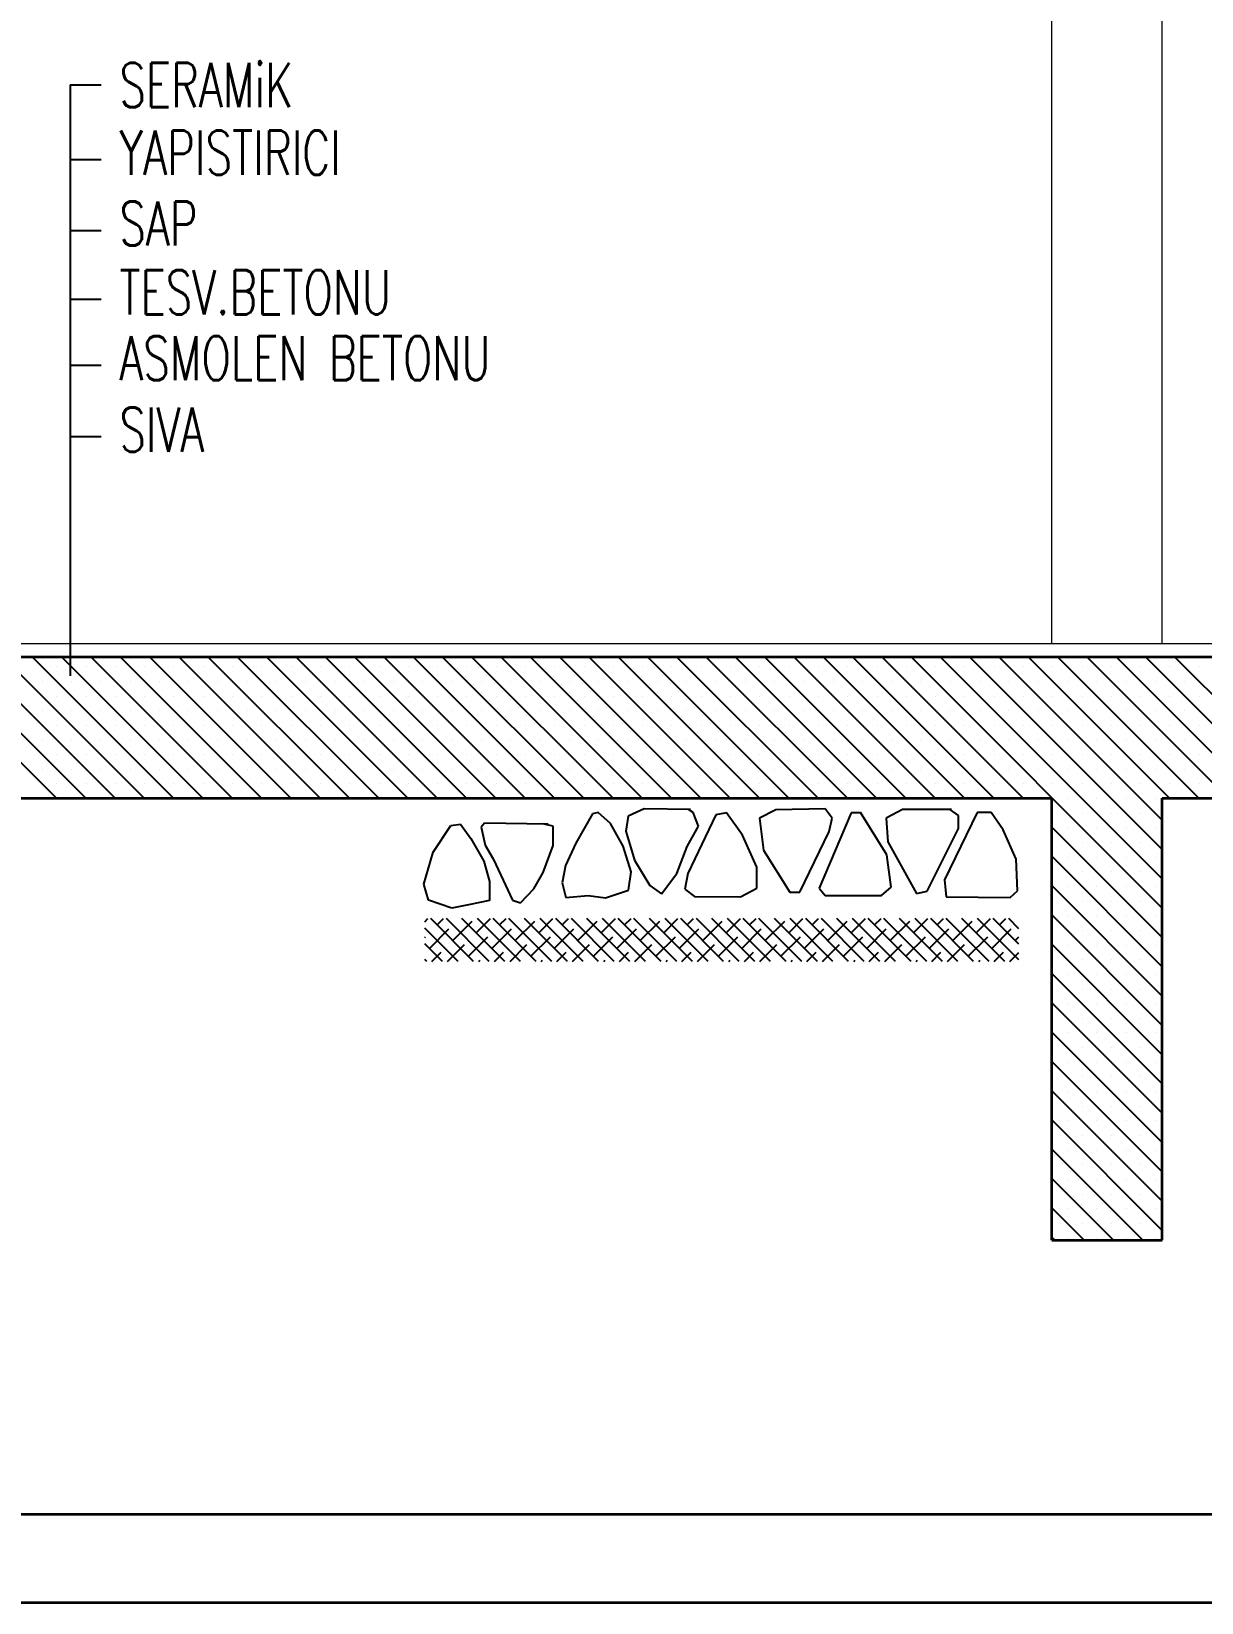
# Model space of a CAD drawing. Header units: inches. Extents: x -7543 to -822, y 102837 to 190349.
# Drawn here: x -828.7612 to -828.7082, y 102836.6651 to 102836.7362 of the extents above; entities that cross this region are included whole.
import ezdxf

# ---------------------------------------------------------------- set-up
doc = ezdxf.new("R2010")
doc.units = ezdxf.units.IN
doc.header["$MEASUREMENT"] = 0
doc.layers.add('DUVAR', color=7, linetype='Continuous', lineweight=35, true_color=0xfc4642)
doc.layers.add('KAPI', color=7, linetype='Continuous', lineweight=18, true_color=0xffb360)
for name, color, linetype, lineweight in [('SIVA', 150, 'Continuous', 15), ('TARAMA', 8, 'Continuous', 25), ('YAZI', 7, 'Continuous', 25)]:
    doc.layers.add(name, color=color, linetype=linetype, lineweight=lineweight)
doc.styles.add('KAPı-PEN', font='simplex.shx', dxfattribs={"width": 0.7, "height": 10})

msp = doc.modelspace()

# ---------------------------------------------------------------- linework, layer by layer
at = {"layer": 'DUVAR'}
for p, q in [((-828.831018, 102836.707885), (-828.655018, 102836.707885)), ((-828.825518, 102836.701485), (-828.715018, 102836.701485)), ((-828.715018, 102836.681485), (-828.715018, 102836.701485)), ((-828.710018, 102836.681485), (-828.710018, 102836.701485)), ((-828.710018, 102836.701485), (-828.660018, 102836.701485)), ((-828.715018, 102836.681485), (-828.710018, 102836.681485)), ((-837.601065, 102836.669085), (-821.993555, 102836.669085)), ((-837.605065, 102836.665085), (-821.989555, 102836.665085))]:
    msp.add_line(p, q, dxfattribs=at)
at = {"layer": 'KAPI'}
for p, q in [((-828.715018, 102836.708485), (-828.715018, 102836.790985)), ((-828.710018, 102836.708485), (-828.710018, 102836.790985))]:
    msp.add_line(p, q, dxfattribs=at)
at = {"layer": 'SIVA'}
msp.add_line((-828.825018, 102836.708485), (-828.655018, 102836.708485), dxfattribs=at)
at = {"layer": 'TARAMA'}
for p, q in [((-828.760071, 102836.701485), (-828.766471, 102836.707885)), ((-828.758746, 102836.701485), (-828.765146, 102836.707885)), ((-828.75742, 102836.701485), (-828.76382, 102836.707885)), ((-828.756094, 102836.701485), (-828.762494, 102836.707885)), ((-828.754768, 102836.701485), (-828.761168, 102836.707885)), ((-828.760055, 102836.707435), (-828.760055, 102836.707435)), ((-828.753442, 102836.701485), (-828.759842, 102836.707885)), ((-828.758729, 102836.707435), (-828.758729, 102836.707435)), ((-828.752116, 102836.701485), (-828.758516, 102836.707885)), ((-828.757403, 102836.707435), (-828.757403, 102836.707435)), ((-828.750791, 102836.701485), (-828.757191, 102836.707885)), ((-828.756078, 102836.707435), (-828.756078, 102836.707435)), ((-828.749465, 102836.701485), (-828.755865, 102836.707885)), ((-828.754752, 102836.707435), (-828.754752, 102836.707435)), ((-828.748139, 102836.701485), (-828.754539, 102836.707885)), ((-828.753426, 102836.707435), (-828.753426, 102836.707435)), ((-828.746813, 102836.701485), (-828.753213, 102836.707885)), ((-828.7521, 102836.707435), (-828.7521, 102836.707435)), ((-828.745487, 102836.701485), (-828.751887, 102836.707885)), ((-828.750774, 102836.707435), (-828.750774, 102836.707435)), ((-828.744162, 102836.701485), (-828.750562, 102836.707885)), ((-828.749448, 102836.707435), (-828.749448, 102836.707435)), ((-828.742836, 102836.701485), (-828.749236, 102836.707885)), ((-828.748123, 102836.707435), (-828.748123, 102836.707435)), ((-828.74151, 102836.701485), (-828.74791, 102836.707885)), ((-828.746797, 102836.707435), (-828.746797, 102836.707435)), ((-828.740184, 102836.701485), (-828.746584, 102836.707885)), ((-828.745471, 102836.707435), (-828.745471, 102836.707435)), ((-828.738858, 102836.701485), (-828.745258, 102836.707885)), ((-828.744145, 102836.707435), (-828.744145, 102836.707435)), ((-828.737532, 102836.701485), (-828.743932, 102836.707885)), ((-828.742819, 102836.707435), (-828.742819, 102836.707435)), ((-828.736207, 102836.701485), (-828.742607, 102836.707885)), ((-828.741494, 102836.707435), (-828.741494, 102836.707435)), ((-828.734881, 102836.701485), (-828.741281, 102836.707885)), ((-828.740168, 102836.707435), (-828.740168, 102836.707435)), ((-828.733555, 102836.701485), (-828.739955, 102836.707885)), ((-828.738842, 102836.707435), (-828.738842, 102836.707435)), ((-828.732229, 102836.701485), (-828.738629, 102836.707885)), ((-828.737516, 102836.707435), (-828.737516, 102836.707435)), ((-828.730903, 102836.701485), (-828.737303, 102836.707885)), ((-828.73619, 102836.707435), (-828.73619, 102836.707435)), ((-828.729577, 102836.701485), (-828.735977, 102836.707885)), ((-828.734864, 102836.707435), (-828.734864, 102836.707435)), ((-828.728252, 102836.701485), (-828.734652, 102836.707885)), ((-828.733539, 102836.707435), (-828.733539, 102836.707435)), ((-828.726926, 102836.701485), (-828.733326, 102836.707885)), ((-828.732213, 102836.707435), (-828.732213, 102836.707435)), ((-828.7256, 102836.701485), (-828.732, 102836.707885)), ((-828.730887, 102836.707435), (-828.730887, 102836.707435)), ((-828.724274, 102836.701485), (-828.730674, 102836.707885)), ((-828.729561, 102836.707435), (-828.729561, 102836.707435)), ((-828.722948, 102836.701485), (-828.729348, 102836.707885)), ((-828.728235, 102836.707435), (-828.728235, 102836.707435)), ((-828.721623, 102836.701485), (-828.728023, 102836.707885)), ((-828.726909, 102836.707435), (-828.726909, 102836.707435)), ((-828.720297, 102836.701485), (-828.726697, 102836.707885)), ((-828.725584, 102836.707435), (-828.725584, 102836.707435)), ((-828.718971, 102836.701485), (-828.725371, 102836.707885)), ((-828.724258, 102836.707435), (-828.724258, 102836.707435)), ((-828.717645, 102836.701485), (-828.724045, 102836.707885)), ((-828.722932, 102836.707435), (-828.722932, 102836.707435)), ((-828.716319, 102836.701485), (-828.722719, 102836.707885)), ((-828.721606, 102836.707435), (-828.721606, 102836.707435)), ((-828.710018, 102836.696509), (-828.721393, 102836.707885)), ((-828.72028, 102836.707435), (-828.72028, 102836.707435)), ((-828.710018, 102836.697835), (-828.720068, 102836.707885)), ((-828.718955, 102836.707435), (-828.718955, 102836.707435)), ((-828.710018, 102836.699161), (-828.718742, 102836.707885)), ((-828.717629, 102836.707435), (-828.717629, 102836.707435)), ((-828.710018, 102836.700486), (-828.717416, 102836.707885)), ((-828.716303, 102836.707435), (-828.716303, 102836.707435)), ((-828.70969, 102836.701485), (-828.71609, 102836.707885)), ((-828.714977, 102836.707435), (-828.714977, 102836.707435)), ((-828.708364, 102836.701485), (-828.714764, 102836.707885)), ((-828.713651, 102836.707435), (-828.713651, 102836.707435)), ((-828.707038, 102836.701485), (-828.713438, 102836.707885)), ((-828.712325, 102836.707435), (-828.712325, 102836.707435)), ((-828.705713, 102836.701485), (-828.712113, 102836.707885)), ((-828.711, 102836.707435), (-828.711, 102836.707435)), ((-828.704387, 102836.701485), (-828.710787, 102836.707885)), ((-828.709674, 102836.707435), (-828.709674, 102836.707435)), ((-828.703061, 102836.701485), (-828.709461, 102836.707885)), ((-828.708348, 102836.707435), (-828.708348, 102836.707435)), ((-828.760718, 102836.706772), (-828.760718, 102836.706772)), ((-828.759392, 102836.706772), (-828.759392, 102836.706772)), ((-828.758066, 102836.706772), (-828.758066, 102836.706772)), ((-828.756741, 102836.706772), (-828.756741, 102836.706772)), ((-828.755415, 102836.706772), (-828.755415, 102836.706772)), ((-828.754089, 102836.706772), (-828.754089, 102836.706772)), ((-828.752763, 102836.706772), (-828.752763, 102836.706772)), ((-828.751437, 102836.706772), (-828.751437, 102836.706772)), ((-828.750111, 102836.706772), (-828.750111, 102836.706772)), ((-828.748786, 102836.706772), (-828.748786, 102836.706772)), ((-828.74746, 102836.706772), (-828.74746, 102836.706772)), ((-828.746134, 102836.706772), (-828.746134, 102836.706772)), ((-828.744808, 102836.706772), (-828.744808, 102836.706772)), ((-828.743482, 102836.706772), (-828.743482, 102836.706772)), ((-828.742156, 102836.706772), (-828.742156, 102836.706772)), ((-828.740831, 102836.706772), (-828.740831, 102836.706772)), ((-828.739505, 102836.706772), (-828.739505, 102836.706772)), ((-828.738179, 102836.706772), (-828.738179, 102836.706772)), ((-828.736853, 102836.706772), (-828.736853, 102836.706772)), ((-828.735527, 102836.706772), (-828.735527, 102836.706772)), ((-828.734202, 102836.706772), (-828.734202, 102836.706772)), ((-828.732876, 102836.706772), (-828.732876, 102836.706772)), ((-828.73155, 102836.706772), (-828.73155, 102836.706772)), ((-828.730224, 102836.706772), (-828.730224, 102836.706772)), ((-828.728898, 102836.706772), (-828.728898, 102836.706772)), ((-828.727572, 102836.706772), (-828.727572, 102836.706772)), ((-828.726247, 102836.706772), (-828.726247, 102836.706772)), ((-828.724921, 102836.706772), (-828.724921, 102836.706772)), ((-828.723595, 102836.706772), (-828.723595, 102836.706772)), ((-828.722269, 102836.706772), (-828.722269, 102836.706772)), ((-828.720943, 102836.706772), (-828.720943, 102836.706772)), ((-828.719617, 102836.706772), (-828.719617, 102836.706772)), ((-828.718292, 102836.706772), (-828.718292, 102836.706772)), ((-828.716966, 102836.706772), (-828.716966, 102836.706772)), ((-828.71564, 102836.706772), (-828.71564, 102836.706772)), ((-828.714314, 102836.706772), (-828.714314, 102836.706772)), ((-828.712988, 102836.706772), (-828.712988, 102836.706772)), ((-828.711662, 102836.706772), (-828.711662, 102836.706772)), ((-828.710337, 102836.706772), (-828.710337, 102836.706772)), ((-828.709011, 102836.706772), (-828.709011, 102836.706772)), ((-828.760055, 102836.706109), (-828.760055, 102836.706109)), ((-828.758729, 102836.706109), (-828.758729, 102836.706109)), ((-828.757403, 102836.706109), (-828.757403, 102836.706109)), ((-828.756078, 102836.706109), (-828.756078, 102836.706109)), ((-828.754752, 102836.706109), (-828.754752, 102836.706109)), ((-828.753426, 102836.706109), (-828.753426, 102836.706109)), ((-828.7521, 102836.706109), (-828.7521, 102836.706109)), ((-828.750774, 102836.706109), (-828.750774, 102836.706109)), ((-828.749448, 102836.706109), (-828.749448, 102836.706109)), ((-828.748123, 102836.706109), (-828.748123, 102836.706109)), ((-828.746797, 102836.706109), (-828.746797, 102836.706109)), ((-828.745471, 102836.706109), (-828.745471, 102836.706109)), ((-828.744145, 102836.706109), (-828.744145, 102836.706109)), ((-828.742819, 102836.706109), (-828.742819, 102836.706109)), ((-828.741494, 102836.706109), (-828.741494, 102836.706109)), ((-828.740168, 102836.706109), (-828.740168, 102836.706109)), ((-828.738842, 102836.706109), (-828.738842, 102836.706109)), ((-828.737516, 102836.706109), (-828.737516, 102836.706109)), ((-828.73619, 102836.706109), (-828.73619, 102836.706109)), ((-828.734864, 102836.706109), (-828.734864, 102836.706109)), ((-828.733539, 102836.706109), (-828.733539, 102836.706109)), ((-828.732213, 102836.706109), (-828.732213, 102836.706109)), ((-828.730887, 102836.706109), (-828.730887, 102836.706109)), ((-828.729561, 102836.706109), (-828.729561, 102836.706109)), ((-828.728235, 102836.706109), (-828.728235, 102836.706109)), ((-828.726909, 102836.706109), (-828.726909, 102836.706109)), ((-828.725584, 102836.706109), (-828.725584, 102836.706109)), ((-828.724258, 102836.706109), (-828.724258, 102836.706109)), ((-828.722932, 102836.706109), (-828.722932, 102836.706109)), ((-828.721606, 102836.706109), (-828.721606, 102836.706109)), ((-828.72028, 102836.706109), (-828.72028, 102836.706109)), ((-828.718955, 102836.706109), (-828.718955, 102836.706109)), ((-828.717629, 102836.706109), (-828.717629, 102836.706109)), ((-828.716303, 102836.706109), (-828.716303, 102836.706109)), ((-828.714977, 102836.706109), (-828.714977, 102836.706109)), ((-828.713651, 102836.706109), (-828.713651, 102836.706109)), ((-828.712325, 102836.706109), (-828.712325, 102836.706109)), ((-828.711, 102836.706109), (-828.711, 102836.706109)), ((-828.709674, 102836.706109), (-828.709674, 102836.706109)), ((-828.708348, 102836.706109), (-828.708348, 102836.706109)), ((-828.760718, 102836.705446), (-828.760718, 102836.705446)), ((-828.759392, 102836.705446), (-828.759392, 102836.705446)), ((-828.758066, 102836.705446), (-828.758066, 102836.705446)), ((-828.756741, 102836.705446), (-828.756741, 102836.705446)), ((-828.755415, 102836.705446), (-828.755415, 102836.705446)), ((-828.754089, 102836.705446), (-828.754089, 102836.705446)), ((-828.752763, 102836.705446), (-828.752763, 102836.705446)), ((-828.751437, 102836.705446), (-828.751437, 102836.705446)), ((-828.750111, 102836.705446), (-828.750111, 102836.705446)), ((-828.748786, 102836.705446), (-828.748786, 102836.705446)), ((-828.74746, 102836.705446), (-828.74746, 102836.705446)), ((-828.746134, 102836.705446), (-828.746134, 102836.705446)), ((-828.744808, 102836.705446), (-828.744808, 102836.705446)), ((-828.743482, 102836.705446), (-828.743482, 102836.705446)), ((-828.742156, 102836.705446), (-828.742156, 102836.705446)), ((-828.740831, 102836.705446), (-828.740831, 102836.705446)), ((-828.739505, 102836.705446), (-828.739505, 102836.705446)), ((-828.738179, 102836.705446), (-828.738179, 102836.705446)), ((-828.736853, 102836.705446), (-828.736853, 102836.705446)), ((-828.735527, 102836.705446), (-828.735527, 102836.705446)), ((-828.734202, 102836.705446), (-828.734202, 102836.705446)), ((-828.732876, 102836.705446), (-828.732876, 102836.705446)), ((-828.73155, 102836.705446), (-828.73155, 102836.705446)), ((-828.730224, 102836.705446), (-828.730224, 102836.705446)), ((-828.728898, 102836.705446), (-828.728898, 102836.705446)), ((-828.727572, 102836.705446), (-828.727572, 102836.705446)), ((-828.726247, 102836.705446), (-828.726247, 102836.705446)), ((-828.724921, 102836.705446), (-828.724921, 102836.705446)), ((-828.723595, 102836.705446), (-828.723595, 102836.705446)), ((-828.722269, 102836.705446), (-828.722269, 102836.705446)), ((-828.720943, 102836.705446), (-828.720943, 102836.705446)), ((-828.719617, 102836.705446), (-828.719617, 102836.705446)), ((-828.718292, 102836.705446), (-828.718292, 102836.705446)), ((-828.716966, 102836.705446), (-828.716966, 102836.705446)), ((-828.71564, 102836.705446), (-828.71564, 102836.705446)), ((-828.714314, 102836.705446), (-828.714314, 102836.705446)), ((-828.712988, 102836.705446), (-828.712988, 102836.705446)), ((-828.711662, 102836.705446), (-828.711662, 102836.705446)), ((-828.710337, 102836.705446), (-828.710337, 102836.705446)), ((-828.709011, 102836.705446), (-828.709011, 102836.705446)), ((-828.760055, 102836.704783), (-828.760055, 102836.704783)), ((-828.758729, 102836.704783), (-828.758729, 102836.704783)), ((-828.757403, 102836.704783), (-828.757403, 102836.704783)), ((-828.756078, 102836.704783), (-828.756078, 102836.704783)), ((-828.754752, 102836.704783), (-828.754752, 102836.704783)), ((-828.753426, 102836.704783), (-828.753426, 102836.704783)), ((-828.7521, 102836.704783), (-828.7521, 102836.704783)), ((-828.750774, 102836.704783), (-828.750774, 102836.704783)), ((-828.749448, 102836.704783), (-828.749448, 102836.704783)), ((-828.748123, 102836.704783), (-828.748123, 102836.704783)), ((-828.746797, 102836.704783), (-828.746797, 102836.704783)), ((-828.745471, 102836.704783), (-828.745471, 102836.704783)), ((-828.744145, 102836.704783), (-828.744145, 102836.704783)), ((-828.742819, 102836.704783), (-828.742819, 102836.704783)), ((-828.741494, 102836.704783), (-828.741494, 102836.704783)), ((-828.740168, 102836.704783), (-828.740168, 102836.704783)), ((-828.738842, 102836.704783), (-828.738842, 102836.704783)), ((-828.737516, 102836.704783), (-828.737516, 102836.704783)), ((-828.73619, 102836.704783), (-828.73619, 102836.704783)), ((-828.734864, 102836.704783), (-828.734864, 102836.704783)), ((-828.733539, 102836.704783), (-828.733539, 102836.704783)), ((-828.732213, 102836.704783), (-828.732213, 102836.704783)), ((-828.730887, 102836.704783), (-828.730887, 102836.704783)), ((-828.729561, 102836.704783), (-828.729561, 102836.704783)), ((-828.728235, 102836.704783), (-828.728235, 102836.704783)), ((-828.726909, 102836.704783), (-828.726909, 102836.704783)), ((-828.725584, 102836.704783), (-828.725584, 102836.704783)), ((-828.724258, 102836.704783), (-828.724258, 102836.704783)), ((-828.722932, 102836.704783), (-828.722932, 102836.704783)), ((-828.721606, 102836.704783), (-828.721606, 102836.704783)), ((-828.72028, 102836.704783), (-828.72028, 102836.704783)), ((-828.718955, 102836.704783), (-828.718955, 102836.704783)), ((-828.717629, 102836.704783), (-828.717629, 102836.704783)), ((-828.716303, 102836.704783), (-828.716303, 102836.704783)), ((-828.714977, 102836.704783), (-828.714977, 102836.704783)), ((-828.713651, 102836.704783), (-828.713651, 102836.704783)), ((-828.712325, 102836.704783), (-828.712325, 102836.704783)), ((-828.711, 102836.704783), (-828.711, 102836.704783)), ((-828.709674, 102836.704783), (-828.709674, 102836.704783)), ((-828.708348, 102836.704783), (-828.708348, 102836.704783)), ((-828.760718, 102836.70412), (-828.760718, 102836.70412)), ((-828.759392, 102836.70412), (-828.759392, 102836.70412)), ((-828.758066, 102836.70412), (-828.758066, 102836.70412)), ((-828.756741, 102836.70412), (-828.756741, 102836.70412)), ((-828.755415, 102836.70412), (-828.755415, 102836.70412)), ((-828.754089, 102836.70412), (-828.754089, 102836.70412)), ((-828.752763, 102836.70412), (-828.752763, 102836.70412)), ((-828.751437, 102836.70412), (-828.751437, 102836.70412)), ((-828.750111, 102836.70412), (-828.750111, 102836.70412)), ((-828.748786, 102836.70412), (-828.748786, 102836.70412)), ((-828.74746, 102836.70412), (-828.74746, 102836.70412)), ((-828.746134, 102836.70412), (-828.746134, 102836.70412)), ((-828.744808, 102836.70412), (-828.744808, 102836.70412)), ((-828.743482, 102836.70412), (-828.743482, 102836.70412)), ((-828.742156, 102836.70412), (-828.742156, 102836.70412)), ((-828.740831, 102836.70412), (-828.740831, 102836.70412)), ((-828.739505, 102836.70412), (-828.739505, 102836.70412)), ((-828.738179, 102836.70412), (-828.738179, 102836.70412)), ((-828.736853, 102836.70412), (-828.736853, 102836.70412)), ((-828.735527, 102836.70412), (-828.735527, 102836.70412)), ((-828.734202, 102836.70412), (-828.734202, 102836.70412)), ((-828.732876, 102836.70412), (-828.732876, 102836.70412)), ((-828.73155, 102836.70412), (-828.73155, 102836.70412)), ((-828.730224, 102836.70412), (-828.730224, 102836.70412)), ((-828.728898, 102836.70412), (-828.728898, 102836.70412)), ((-828.727572, 102836.70412), (-828.727572, 102836.70412)), ((-828.726247, 102836.70412), (-828.726247, 102836.70412)), ((-828.724921, 102836.70412), (-828.724921, 102836.70412)), ((-828.723595, 102836.70412), (-828.723595, 102836.70412)), ((-828.722269, 102836.70412), (-828.722269, 102836.70412)), ((-828.720943, 102836.70412), (-828.720943, 102836.70412)), ((-828.719617, 102836.70412), (-828.719617, 102836.70412)), ((-828.718292, 102836.70412), (-828.718292, 102836.70412)), ((-828.716966, 102836.70412), (-828.716966, 102836.70412)), ((-828.71564, 102836.70412), (-828.71564, 102836.70412)), ((-828.714314, 102836.70412), (-828.714314, 102836.70412)), ((-828.712988, 102836.70412), (-828.712988, 102836.70412)), ((-828.711662, 102836.70412), (-828.711662, 102836.70412)), ((-828.710337, 102836.70412), (-828.710337, 102836.70412)), ((-828.709011, 102836.70412), (-828.709011, 102836.70412)), ((-828.760055, 102836.703457), (-828.760055, 102836.703457)), ((-828.758729, 102836.703457), (-828.758729, 102836.703457)), ((-828.757403, 102836.703457), (-828.757403, 102836.703457)), ((-828.756078, 102836.703457), (-828.756078, 102836.703457)), ((-828.754752, 102836.703457), (-828.754752, 102836.703457)), ((-828.753426, 102836.703457), (-828.753426, 102836.703457)), ((-828.7521, 102836.703457), (-828.7521, 102836.703457)), ((-828.750774, 102836.703457), (-828.750774, 102836.703457)), ((-828.749448, 102836.703457), (-828.749448, 102836.703457)), ((-828.748123, 102836.703457), (-828.748123, 102836.703457)), ((-828.746797, 102836.703457), (-828.746797, 102836.703457)), ((-828.745471, 102836.703457), (-828.745471, 102836.703457)), ((-828.744145, 102836.703457), (-828.744145, 102836.703457)), ((-828.742819, 102836.703457), (-828.742819, 102836.703457)), ((-828.741494, 102836.703457), (-828.741494, 102836.703457)), ((-828.740168, 102836.703457), (-828.740168, 102836.703457)), ((-828.738842, 102836.703457), (-828.738842, 102836.703457)), ((-828.737516, 102836.703457), (-828.737516, 102836.703457)), ((-828.73619, 102836.703457), (-828.73619, 102836.703457)), ((-828.734864, 102836.703457), (-828.734864, 102836.703457)), ((-828.733539, 102836.703457), (-828.733539, 102836.703457)), ((-828.732213, 102836.703457), (-828.732213, 102836.703457)), ((-828.730887, 102836.703457), (-828.730887, 102836.703457)), ((-828.729561, 102836.703457), (-828.729561, 102836.703457)), ((-828.728235, 102836.703457), (-828.728235, 102836.703457)), ((-828.726909, 102836.703457), (-828.726909, 102836.703457)), ((-828.725584, 102836.703457), (-828.725584, 102836.703457)), ((-828.724258, 102836.703457), (-828.724258, 102836.703457)), ((-828.722932, 102836.703457), (-828.722932, 102836.703457)), ((-828.721606, 102836.703457), (-828.721606, 102836.703457)), ((-828.72028, 102836.703457), (-828.72028, 102836.703457)), ((-828.718955, 102836.703457), (-828.718955, 102836.703457)), ((-828.717629, 102836.703457), (-828.717629, 102836.703457)), ((-828.716303, 102836.703457), (-828.716303, 102836.703457)), ((-828.714977, 102836.703457), (-828.714977, 102836.703457)), ((-828.713651, 102836.703457), (-828.713651, 102836.703457)), ((-828.712325, 102836.703457), (-828.712325, 102836.703457)), ((-828.711, 102836.703457), (-828.711, 102836.703457)), ((-828.709674, 102836.703457), (-828.709674, 102836.703457)), ((-828.708348, 102836.703457), (-828.708348, 102836.703457)), ((-828.760718, 102836.702794), (-828.760718, 102836.702794)), ((-828.759392, 102836.702794), (-828.759392, 102836.702794)), ((-828.758066, 102836.702794), (-828.758066, 102836.702794)), ((-828.756741, 102836.702794), (-828.756741, 102836.702794)), ((-828.755415, 102836.702794), (-828.755415, 102836.702794)), ((-828.754089, 102836.702794), (-828.754089, 102836.702794)), ((-828.752763, 102836.702794), (-828.752763, 102836.702794)), ((-828.751437, 102836.702794), (-828.751437, 102836.702794)), ((-828.750111, 102836.702794), (-828.750111, 102836.702794)), ((-828.748786, 102836.702794), (-828.748786, 102836.702794)), ((-828.74746, 102836.702794), (-828.74746, 102836.702794)), ((-828.746134, 102836.702794), (-828.746134, 102836.702794)), ((-828.744808, 102836.702794), (-828.744808, 102836.702794)), ((-828.743482, 102836.702794), (-828.743482, 102836.702794)), ((-828.742156, 102836.702794), (-828.742156, 102836.702794)), ((-828.740831, 102836.702794), (-828.740831, 102836.702794)), ((-828.739505, 102836.702794), (-828.739505, 102836.702794)), ((-828.738179, 102836.702794), (-828.738179, 102836.702794)), ((-828.736853, 102836.702794), (-828.736853, 102836.702794)), ((-828.735527, 102836.702794), (-828.735527, 102836.702794)), ((-828.734202, 102836.702794), (-828.734202, 102836.702794)), ((-828.732876, 102836.702794), (-828.732876, 102836.702794)), ((-828.73155, 102836.702794), (-828.73155, 102836.702794)), ((-828.730224, 102836.702794), (-828.730224, 102836.702794)), ((-828.728898, 102836.702794), (-828.728898, 102836.702794)), ((-828.727572, 102836.702794), (-828.727572, 102836.702794)), ((-828.726247, 102836.702794), (-828.726247, 102836.702794)), ((-828.724921, 102836.702794), (-828.724921, 102836.702794)), ((-828.723595, 102836.702794), (-828.723595, 102836.702794)), ((-828.722269, 102836.702794), (-828.722269, 102836.702794)), ((-828.720943, 102836.702794), (-828.720943, 102836.702794)), ((-828.719617, 102836.702794), (-828.719617, 102836.702794)), ((-828.718292, 102836.702794), (-828.718292, 102836.702794)), ((-828.716966, 102836.702794), (-828.716966, 102836.702794)), ((-828.71564, 102836.702794), (-828.71564, 102836.702794)), ((-828.714314, 102836.702794), (-828.714314, 102836.702794)), ((-828.712988, 102836.702794), (-828.712988, 102836.702794)), ((-828.711662, 102836.702794), (-828.711662, 102836.702794)), ((-828.710337, 102836.702794), (-828.710337, 102836.702794)), ((-828.709011, 102836.702794), (-828.709011, 102836.702794)), ((-828.760055, 102836.702131), (-828.760055, 102836.702131)), ((-828.758729, 102836.702131), (-828.758729, 102836.702131)), ((-828.757403, 102836.702131), (-828.757403, 102836.702131)), ((-828.756078, 102836.702131), (-828.756078, 102836.702131)), ((-828.754752, 102836.702131), (-828.754752, 102836.702131)), ((-828.753426, 102836.702131), (-828.753426, 102836.702131)), ((-828.7521, 102836.702131), (-828.7521, 102836.702131)), ((-828.750774, 102836.702131), (-828.750774, 102836.702131)), ((-828.749448, 102836.702131), (-828.749448, 102836.702131)), ((-828.748123, 102836.702131), (-828.748123, 102836.702131)), ((-828.746797, 102836.702131), (-828.746797, 102836.702131)), ((-828.745471, 102836.702131), (-828.745471, 102836.702131)), ((-828.744145, 102836.702131), (-828.744145, 102836.702131)), ((-828.742819, 102836.702131), (-828.742819, 102836.702131)), ((-828.741494, 102836.702131), (-828.741494, 102836.702131)), ((-828.740168, 102836.702131), (-828.740168, 102836.702131)), ((-828.738842, 102836.702131), (-828.738842, 102836.702131)), ((-828.737516, 102836.702131), (-828.737516, 102836.702131)), ((-828.73619, 102836.702131), (-828.73619, 102836.702131)), ((-828.734864, 102836.702131), (-828.734864, 102836.702131)), ((-828.733539, 102836.702131), (-828.733539, 102836.702131)), ((-828.732213, 102836.702131), (-828.732213, 102836.702131)), ((-828.730887, 102836.702131), (-828.730887, 102836.702131)), ((-828.729561, 102836.702131), (-828.729561, 102836.702131)), ((-828.728235, 102836.702131), (-828.728235, 102836.702131)), ((-828.726909, 102836.702131), (-828.726909, 102836.702131)), ((-828.725584, 102836.702131), (-828.725584, 102836.702131)), ((-828.724258, 102836.702131), (-828.724258, 102836.702131)), ((-828.722932, 102836.702131), (-828.722932, 102836.702131)), ((-828.721606, 102836.702131), (-828.721606, 102836.702131)), ((-828.72028, 102836.702131), (-828.72028, 102836.702131)), ((-828.718955, 102836.702131), (-828.718955, 102836.702131)), ((-828.717629, 102836.702131), (-828.717629, 102836.702131)), ((-828.716303, 102836.702131), (-828.716303, 102836.702131)), ((-828.714977, 102836.702131), (-828.714977, 102836.702131)), ((-828.713651, 102836.702131), (-828.713651, 102836.702131)), ((-828.712325, 102836.702131), (-828.712325, 102836.702131)), ((-828.711, 102836.702131), (-828.711, 102836.702131)), ((-828.709674, 102836.702131), (-828.709674, 102836.702131)), ((-828.708348, 102836.702131), (-828.708348, 102836.702131)), ((-828.733468, 102836.701009), (-828.734188, 102836.700679)), ((-828.731367, 102836.700979), (-828.733468, 102836.701009)), ((-828.731247, 102836.700839), (-828.731467, 102836.70098)), ((-828.727506, 102836.700959), (-828.728246, 102836.700579)), ((-828.725285, 102836.700999), (-828.727506, 102836.700959)), ((-828.724965, 102836.700579), (-828.725285, 102836.700999)), ((-828.721783, 102836.700979), (-828.722524, 102836.700579)), ((-828.719562, 102836.700969), (-828.721783, 102836.700979)), ((-828.719242, 102836.700699), (-828.719603, 102836.700959)), ((-828.714314, 102836.701468), (-828.714314, 102836.701468)), ((-828.712988, 102836.701468), (-828.712988, 102836.701468)), ((-828.711662, 102836.701468), (-828.711662, 102836.701468)), ((-828.710337, 102836.701468), (-828.710337, 102836.701468)), ((-828.743016, 102836.699039), (-828.742215, 102836.700259)), ((-828.742215, 102836.700259), (-828.74179, 102836.700315)), ((-828.74179, 102836.700315), (-828.741315, 102836.699659)), ((-828.740704, 102836.700359), (-828.740844, 102836.700179)), ((-828.740844, 102836.700179), (-828.740664, 102836.699359)), ((-828.737823, 102836.700319), (-828.740704, 102836.700359)), ((-828.737583, 102836.700219), (-828.738066, 102836.700322)), ((-828.737583, 102836.699339), (-828.737583, 102836.700219)), ((-828.735809, 102836.700779), (-828.736569, 102836.699459)), ((-828.735549, 102836.700839), (-828.735809, 102836.700779)), ((-828.734989, 102836.700339), (-828.735549, 102836.700839)), ((-828.734428, 102836.699319), (-828.734989, 102836.700339)), ((-828.734188, 102836.700679), (-828.734308, 102836.699999)), ((-828.731527, 102836.699299), (-828.731007, 102836.70022)), ((-828.730227, 102836.700739), (-828.731487, 102836.698079)), ((-828.731007, 102836.70022), (-828.731247, 102836.700839)), ((-828.729746, 102836.700819), (-828.730227, 102836.700739)), ((-828.729026, 102836.699819), (-828.729746, 102836.700819)), ((-828.728246, 102836.700579), (-828.728066, 102836.699139)), ((-828.724104, 102836.700819), (-828.725545, 102836.697419)), ((-828.725105, 102836.699979), (-828.724965, 102836.700579)), ((-828.723684, 102836.700819), (-828.724104, 102836.700819)), ((-828.722484, 102836.698919), (-828.723684, 102836.700839)), ((-828.722524, 102836.700579), (-828.722444, 102836.699519)), ((-828.718399, 102836.700837), (-828.719873, 102836.697794)), ((-828.719242, 102836.700119), (-828.719242, 102836.700699)), ((-828.717765, 102836.700837), (-828.718399, 102836.700837)), ((-828.717228, 102836.700053), (-828.717765, 102836.700837)), ((-828.710018, 102836.695183), (-828.715018, 102836.700183)), ((-828.714977, 102836.700805), (-828.714977, 102836.700805)), ((-828.714314, 102836.700143), (-828.714314, 102836.700143)), ((-828.713651, 102836.700805), (-828.713651, 102836.700805)), ((-828.712988, 102836.700143), (-828.712988, 102836.700143)), ((-828.712325, 102836.700805), (-828.712325, 102836.700805)), ((-828.711662, 102836.700143), (-828.711662, 102836.700143)), ((-828.711, 102836.700805), (-828.711, 102836.700805)), ((-828.710337, 102836.700143), (-828.710337, 102836.700143)), ((-828.741315, 102836.699659), (-828.740735, 102836.698639)), ((-828.736569, 102836.699459), (-828.737029, 102836.698439)), ((-828.734308, 102836.699999), (-828.733908, 102836.698679)), ((-828.728376, 102836.698359), (-828.729026, 102836.699819)), ((-828.726425, 102836.697239), (-828.725105, 102836.699979)), ((-828.722444, 102836.699519), (-828.721143, 102836.697179)), ((-828.720663, 102836.697279), (-828.719242, 102836.700119)), ((-828.716635, 102836.698731), (-828.717228, 102836.700053)), ((-828.714977, 102836.69948), (-828.714977, 102836.69948)), ((-828.713651, 102836.69948), (-828.713651, 102836.69948)), ((-828.712325, 102836.69948), (-828.712325, 102836.69948)), ((-828.711, 102836.69948), (-828.711, 102836.69948)), ((-828.743436, 102836.697599), (-828.743016, 102836.699039)), ((-828.740664, 102836.699359), (-828.740304, 102836.698739)), ((-828.740304, 102836.698739), (-828.739964, 102836.698009)), ((-828.738043, 102836.698119), (-828.737583, 102836.699339)), ((-828.734058, 102836.698159), (-828.734428, 102836.699319)), ((-828.731987, 102836.698079), (-828.731527, 102836.699299)), ((-828.728066, 102836.699139), (-828.726885, 102836.697239)), ((-828.722284, 102836.697459), (-828.722484, 102836.698919)), ((-828.716567, 102836.697299), (-828.716635, 102836.698731)), ((-828.710018, 102836.693857), (-828.715018, 102836.698857)), ((-828.714314, 102836.698817), (-828.714314, 102836.698817)), ((-828.712988, 102836.698817), (-828.712988, 102836.698817)), ((-828.711662, 102836.698817), (-828.711662, 102836.698817)), ((-828.710337, 102836.698817), (-828.710337, 102836.698817)), ((-828.740735, 102836.698639), (-828.740475, 102836.69772)), ((-828.739964, 102836.698009), (-828.739424, 102836.696879)), ((-828.738463, 102836.697379), (-828.738043, 102836.698119)), ((-828.737029, 102836.698439), (-828.737189, 102836.697659)), ((-828.734178, 102836.697319), (-828.734058, 102836.698159)), ((-828.733908, 102836.698679), (-828.733208, 102836.697539)), ((-828.732688, 102836.697159), (-828.731987, 102836.698079)), ((-828.731487, 102836.698079), (-828.731627, 102836.697369)), ((-828.728376, 102836.697419), (-828.728376, 102836.698359)), ((-828.714977, 102836.698154), (-828.714977, 102836.698154)), ((-828.713651, 102836.698154), (-828.713651, 102836.698154)), ((-828.712325, 102836.698154), (-828.712325, 102836.698154)), ((-828.711, 102836.698154), (-828.711, 102836.698154)), ((-828.743236, 102836.696879), (-828.743436, 102836.697599)), ((-828.740475, 102836.69772), (-828.740475, 102836.696853)), ((-828.739064, 102836.696759), (-828.738463, 102836.697379)), ((-828.737189, 102836.697659), (-828.737009, 102836.696999)), ((-828.735222, 102836.696979), (-828.734178, 102836.697319)), ((-828.733208, 102836.697539), (-828.732688, 102836.697159)), ((-828.731627, 102836.697369), (-828.731187, 102836.697039)), ((-828.729106, 102836.697019), (-828.728376, 102836.697419)), ((-828.725545, 102836.697419), (-828.725285, 102836.697079)), ((-828.722724, 102836.697079), (-828.722284, 102836.697459)), ((-828.719873, 102836.697794), (-828.719804, 102836.697023)), ((-828.716911, 102836.696996), (-828.716567, 102836.697299)), ((-828.710018, 102836.692531), (-828.715018, 102836.697531)), ((-828.714314, 102836.697491), (-828.714314, 102836.697491)), ((-828.712988, 102836.697491), (-828.712988, 102836.697491)), ((-828.711662, 102836.697491), (-828.711662, 102836.697491)), ((-828.710337, 102836.697491), (-828.710337, 102836.697491)), ((-828.742175, 102836.696512), (-828.743236, 102836.696879)), ((-828.741343, 102836.696679), (-828.742175, 102836.696512)), ((-828.740475, 102836.696853), (-828.741343, 102836.696679)), ((-828.739424, 102836.696879), (-828.739064, 102836.696759)), ((-828.737009, 102836.696999), (-828.736009, 102836.697079)), ((-828.736009, 102836.697079), (-828.735222, 102836.696979)), ((-828.731187, 102836.697039), (-828.729106, 102836.697019)), ((-828.726885, 102836.697239), (-828.726425, 102836.697239)), ((-828.725285, 102836.697079), (-828.722724, 102836.697079)), ((-828.721143, 102836.697179), (-828.720663, 102836.697279)), ((-828.719804, 102836.697023), (-828.716911, 102836.696996)), ((-828.714977, 102836.696828), (-828.714977, 102836.696828)), ((-828.713651, 102836.696828), (-828.713651, 102836.696828)), ((-828.712325, 102836.696828), (-828.712325, 102836.696828)), ((-828.711, 102836.696828), (-828.711, 102836.696828)), ((-828.743405, 102836.695892), (-828.743258, 102836.696039)), ((-828.741188, 102836.694097), (-828.74313, 102836.696039)), ((-828.74284, 102836.69575), (-828.74255, 102836.696039)), ((-828.74048, 102836.694097), (-828.742423, 102836.696039)), ((-828.742133, 102836.695043), (-828.741249, 102836.695926)), ((-828.739773, 102836.694097), (-828.741716, 102836.696039)), ((-828.741072, 102836.695396), (-828.740429, 102836.696039)), ((-828.739066, 102836.694097), (-828.741009, 102836.696039)), ((-828.738359, 102836.694097), (-828.740302, 102836.696039)), ((-828.740012, 102836.69575), (-828.739722, 102836.696039)), ((-828.737652, 102836.694097), (-828.739594, 102836.696039)), ((-828.739305, 102836.695043), (-828.738421, 102836.695926)), ((-828.736945, 102836.694097), (-828.738887, 102836.696039)), ((-828.738244, 102836.695396), (-828.737601, 102836.696039)), ((-828.736238, 102836.694097), (-828.73818, 102836.696039)), ((-828.735531, 102836.694097), (-828.737473, 102836.696039)), ((-828.737183, 102836.69575), (-828.736894, 102836.696039)), ((-828.734824, 102836.694097), (-828.736766, 102836.696039)), ((-828.736476, 102836.695043), (-828.735592, 102836.695926)), ((-828.734116, 102836.694097), (-828.736059, 102836.696039)), ((-828.735416, 102836.695396), (-828.734772, 102836.696039)), ((-828.733409, 102836.694097), (-828.735352, 102836.696039)), ((-828.732702, 102836.694097), (-828.734645, 102836.696039)), ((-828.734355, 102836.69575), (-828.734065, 102836.696039)), ((-828.731995, 102836.694097), (-828.733938, 102836.696039)), ((-828.733648, 102836.695043), (-828.732764, 102836.695926)), ((-828.731288, 102836.694097), (-828.733231, 102836.696039)), ((-828.732587, 102836.695396), (-828.731944, 102836.696039)), ((-828.730581, 102836.694097), (-828.732523, 102836.696039)), ((-828.729874, 102836.694097), (-828.731816, 102836.696039)), ((-828.731527, 102836.69575), (-828.731237, 102836.696039)), ((-828.729167, 102836.694097), (-828.731109, 102836.696039)), ((-828.730819, 102836.695043), (-828.729936, 102836.695926)), ((-828.72846, 102836.694097), (-828.730402, 102836.696039)), ((-828.729759, 102836.695396), (-828.729115, 102836.696039)), ((-828.727753, 102836.694097), (-828.729695, 102836.696039)), ((-828.727045, 102836.694097), (-828.728988, 102836.696039)), ((-828.728698, 102836.69575), (-828.728408, 102836.696039)), ((-828.726338, 102836.694097), (-828.728281, 102836.696039)), ((-828.727991, 102836.695043), (-828.727107, 102836.695926)), ((-828.725631, 102836.694097), (-828.727574, 102836.696039)), ((-828.72693, 102836.695396), (-828.726287, 102836.696039)), ((-828.724924, 102836.694097), (-828.726867, 102836.696039)), ((-828.724217, 102836.694097), (-828.726159, 102836.696039)), ((-828.72587, 102836.69575), (-828.72558, 102836.696039)), ((-828.72351, 102836.694097), (-828.725452, 102836.696039)), ((-828.725163, 102836.695043), (-828.724279, 102836.695926)), ((-828.722803, 102836.694097), (-828.724745, 102836.696039)), ((-828.724102, 102836.695396), (-828.723459, 102836.696039)), ((-828.722096, 102836.694097), (-828.724038, 102836.696039)), ((-828.721389, 102836.694097), (-828.723331, 102836.696039)), ((-828.723041, 102836.69575), (-828.722751, 102836.696039)), ((-828.720681, 102836.694097), (-828.722624, 102836.696039)), ((-828.722334, 102836.695043), (-828.72145, 102836.695926)), ((-828.719974, 102836.694097), (-828.721917, 102836.696039)), ((-828.721273, 102836.695396), (-828.72063, 102836.696039)), ((-828.719267, 102836.694097), (-828.72121, 102836.696039)), ((-828.71856, 102836.694097), (-828.720503, 102836.696039)), ((-828.720213, 102836.69575), (-828.719923, 102836.696039)), ((-828.717853, 102836.694097), (-828.719796, 102836.696039)), ((-828.719506, 102836.695043), (-828.718622, 102836.695926)), ((-828.717146, 102836.694097), (-828.719088, 102836.696039)), ((-828.718445, 102836.695396), (-828.717802, 102836.696039)), ((-828.716509, 102836.694167), (-828.718381, 102836.696039)), ((-828.716509, 102836.694874), (-828.717674, 102836.696039)), ((-828.717384, 102836.69575), (-828.717095, 102836.696039)), ((-828.716509, 102836.695581), (-828.716967, 102836.696039)), ((-828.710018, 102836.691206), (-828.715018, 102836.696206)), ((-828.714314, 102836.696165), (-828.714314, 102836.696165)), ((-828.712988, 102836.696165), (-828.712988, 102836.696165)), ((-828.711662, 102836.696165), (-828.711662, 102836.696165)), ((-828.710337, 102836.696165), (-828.710337, 102836.696165)), ((-828.741895, 102836.694097), (-828.743405, 102836.695608)), ((-828.743405, 102836.695185), (-828.743371, 102836.695219)), ((-828.743194, 102836.694689), (-828.74231, 102836.695573)), ((-828.741426, 102836.694335), (-828.740542, 102836.695219)), ((-828.740365, 102836.694689), (-828.739481, 102836.695573)), ((-828.738598, 102836.694335), (-828.737714, 102836.695219)), ((-828.737537, 102836.694689), (-828.736653, 102836.695573)), ((-828.735769, 102836.694335), (-828.734885, 102836.695219)), ((-828.734708, 102836.694689), (-828.733825, 102836.695573)), ((-828.732941, 102836.694335), (-828.732057, 102836.695219)), ((-828.73188, 102836.694689), (-828.730996, 102836.695573)), ((-828.730112, 102836.694335), (-828.729228, 102836.695219)), ((-828.729052, 102836.694689), (-828.728168, 102836.695573)), ((-828.727284, 102836.694335), (-828.7264, 102836.695219)), ((-828.726223, 102836.694689), (-828.725339, 102836.695573)), ((-828.724455, 102836.694335), (-828.723572, 102836.695219)), ((-828.723395, 102836.694689), (-828.722511, 102836.695573)), ((-828.721627, 102836.694335), (-828.720743, 102836.695219)), ((-828.720566, 102836.694689), (-828.719682, 102836.695573)), ((-828.718799, 102836.694335), (-828.717915, 102836.695219)), ((-828.717738, 102836.694689), (-828.716854, 102836.695573)), ((-828.716677, 102836.695043), (-828.716509, 102836.695211)), ((-828.714977, 102836.695502), (-828.714977, 102836.695502)), ((-828.713651, 102836.695502), (-828.713651, 102836.695502)), ((-828.712325, 102836.695502), (-828.712325, 102836.695502)), ((-828.711, 102836.695502), (-828.711, 102836.695502)), ((-828.742602, 102836.694097), (-828.743405, 102836.6949)), ((-828.743079, 102836.694097), (-828.742663, 102836.694512)), ((-828.742372, 102836.694097), (-828.741603, 102836.694866)), ((-828.74025, 102836.694097), (-828.739835, 102836.694512)), ((-828.739543, 102836.694097), (-828.738774, 102836.694866)), ((-828.737422, 102836.694097), (-828.737007, 102836.694512)), ((-828.736715, 102836.694097), (-828.735946, 102836.694866)), ((-828.734593, 102836.694097), (-828.734178, 102836.694512)), ((-828.733886, 102836.694097), (-828.733118, 102836.694866)), ((-828.731765, 102836.694097), (-828.73135, 102836.694512)), ((-828.731058, 102836.694097), (-828.730289, 102836.694866)), ((-828.728937, 102836.694097), (-828.728521, 102836.694512)), ((-828.728229, 102836.694097), (-828.727461, 102836.694866)), ((-828.726108, 102836.694097), (-828.725693, 102836.694512)), ((-828.725401, 102836.694097), (-828.724632, 102836.694866)), ((-828.72328, 102836.694097), (-828.722864, 102836.694512)), ((-828.722573, 102836.694097), (-828.721804, 102836.694866)), ((-828.720451, 102836.694097), (-828.720036, 102836.694512)), ((-828.719744, 102836.694097), (-828.718975, 102836.694866)), ((-828.717623, 102836.694097), (-828.717208, 102836.694512)), ((-828.716916, 102836.694097), (-828.716509, 102836.694504)), ((-828.710018, 102836.68988), (-828.715018, 102836.69488)), ((-828.714314, 102836.694839), (-828.714314, 102836.694839)), ((-828.712988, 102836.694839), (-828.712988, 102836.694839)), ((-828.711662, 102836.694839), (-828.711662, 102836.694839)), ((-828.710337, 102836.694839), (-828.710337, 102836.694839)), ((-828.743309, 102836.694097), (-828.743405, 102836.694193)), ((-828.740957, 102836.694097), (-828.740896, 102836.694159)), ((-828.738129, 102836.694097), (-828.738067, 102836.694159)), ((-828.735301, 102836.694097), (-828.735239, 102836.694159)), ((-828.732472, 102836.694097), (-828.73241, 102836.694159)), ((-828.729644, 102836.694097), (-828.729582, 102836.694159)), ((-828.726815, 102836.694097), (-828.726754, 102836.694159)), ((-828.723987, 102836.694097), (-828.723925, 102836.694159)), ((-828.721158, 102836.694097), (-828.721097, 102836.694159)), ((-828.71833, 102836.694097), (-828.718268, 102836.694159)), ((-828.714977, 102836.694176), (-828.714977, 102836.694176)), ((-828.713651, 102836.694176), (-828.713651, 102836.694176)), ((-828.712325, 102836.694176), (-828.712325, 102836.694176)), ((-828.711, 102836.694176), (-828.711, 102836.694176)), ((-828.710018, 102836.688554), (-828.715018, 102836.693554)), ((-828.714314, 102836.693513), (-828.714314, 102836.693513)), ((-828.712988, 102836.693513), (-828.712988, 102836.693513)), ((-828.711662, 102836.693513), (-828.711662, 102836.693513)), ((-828.710337, 102836.693513), (-828.710337, 102836.693513)), ((-828.714977, 102836.692851), (-828.714977, 102836.692851)), ((-828.713651, 102836.692851), (-828.713651, 102836.692851)), ((-828.712325, 102836.692851), (-828.712325, 102836.692851)), ((-828.711, 102836.692851), (-828.711, 102836.692851)), ((-828.710018, 102836.687228), (-828.715018, 102836.692228)), ((-828.714314, 102836.692188), (-828.714314, 102836.692188)), ((-828.712988, 102836.692188), (-828.712988, 102836.692188)), ((-828.711662, 102836.692188), (-828.711662, 102836.692188)), ((-828.710337, 102836.692188), (-828.710337, 102836.692188)), ((-828.710018, 102836.685902), (-828.715018, 102836.690902)), ((-828.714977, 102836.691525), (-828.714977, 102836.691525)), ((-828.713651, 102836.691525), (-828.713651, 102836.691525)), ((-828.712325, 102836.691525), (-828.712325, 102836.691525)), ((-828.711, 102836.691525), (-828.711, 102836.691525)), ((-828.714977, 102836.690199), (-828.714977, 102836.690199)), ((-828.714314, 102836.690862), (-828.714314, 102836.690862)), ((-828.713651, 102836.690199), (-828.713651, 102836.690199)), ((-828.712988, 102836.690862), (-828.712988, 102836.690862)), ((-828.712325, 102836.690199), (-828.712325, 102836.690199)), ((-828.711662, 102836.690862), (-828.711662, 102836.690862)), ((-828.711, 102836.690199), (-828.711, 102836.690199)), ((-828.710337, 102836.690862), (-828.710337, 102836.690862)), ((-828.710018, 102836.684576), (-828.715018, 102836.689576)), ((-828.714314, 102836.689536), (-828.714314, 102836.689536)), ((-828.712988, 102836.689536), (-828.712988, 102836.689536)), ((-828.711662, 102836.689536), (-828.711662, 102836.689536)), ((-828.710337, 102836.689536), (-828.710337, 102836.689536)), ((-828.714977, 102836.688873), (-828.714977, 102836.688873)), ((-828.713651, 102836.688873), (-828.713651, 102836.688873)), ((-828.712325, 102836.688873), (-828.712325, 102836.688873)), ((-828.711, 102836.688873), (-828.711, 102836.688873)), ((-828.710018, 102836.683251), (-828.715018, 102836.688251)), ((-828.714314, 102836.68821), (-828.714314, 102836.68821)), ((-828.712988, 102836.68821), (-828.712988, 102836.68821)), ((-828.711662, 102836.68821), (-828.711662, 102836.68821)), ((-828.710337, 102836.68821), (-828.710337, 102836.68821)), ((-828.714977, 102836.687547), (-828.714977, 102836.687547)), ((-828.713651, 102836.687547), (-828.713651, 102836.687547)), ((-828.712325, 102836.687547), (-828.712325, 102836.687547)), ((-828.711, 102836.687547), (-828.711, 102836.687547)), ((-828.710018, 102836.681925), (-828.715018, 102836.686925)), ((-828.714314, 102836.686884), (-828.714314, 102836.686884)), ((-828.712988, 102836.686884), (-828.712988, 102836.686884)), ((-828.711662, 102836.686884), (-828.711662, 102836.686884)), ((-828.710337, 102836.686884), (-828.710337, 102836.686884)), ((-828.714977, 102836.686221), (-828.714977, 102836.686221)), ((-828.713651, 102836.686221), (-828.713651, 102836.686221)), ((-828.712325, 102836.686221), (-828.712325, 102836.686221)), ((-828.711, 102836.686221), (-828.711, 102836.686221)), ((-828.710903, 102836.681485), (-828.715018, 102836.685599)), ((-828.714314, 102836.685558), (-828.714314, 102836.685558)), ((-828.712988, 102836.685558), (-828.712988, 102836.685558)), ((-828.711662, 102836.685558), (-828.711662, 102836.685558)), ((-828.710337, 102836.685558), (-828.710337, 102836.685558)), ((-828.714977, 102836.684896), (-828.714977, 102836.684896)), ((-828.713651, 102836.684896), (-828.713651, 102836.684896)), ((-828.712325, 102836.684896), (-828.712325, 102836.684896)), ((-828.711, 102836.684896), (-828.711, 102836.684896)), ((-828.712229, 102836.681485), (-828.715018, 102836.684273)), ((-828.714314, 102836.684233), (-828.714314, 102836.684233)), ((-828.712988, 102836.684233), (-828.712988, 102836.684233)), ((-828.711662, 102836.684233), (-828.711662, 102836.684233)), ((-828.710337, 102836.684233), (-828.710337, 102836.684233)), ((-828.714977, 102836.68357), (-828.714977, 102836.68357)), ((-828.713651, 102836.68357), (-828.713651, 102836.68357)), ((-828.712325, 102836.68357), (-828.712325, 102836.68357)), ((-828.711, 102836.68357), (-828.711, 102836.68357)), ((-828.713555, 102836.681485), (-828.715018, 102836.682947)), ((-828.714314, 102836.682907), (-828.714314, 102836.682907)), ((-828.712988, 102836.682907), (-828.712988, 102836.682907)), ((-828.711662, 102836.682907), (-828.711662, 102836.682907)), ((-828.710337, 102836.682907), (-828.710337, 102836.682907)), ((-828.714977, 102836.682244), (-828.714977, 102836.682244)), ((-828.713651, 102836.682244), (-828.713651, 102836.682244)), ((-828.712325, 102836.682244), (-828.712325, 102836.682244)), ((-828.711, 102836.682244), (-828.711, 102836.682244)), ((-828.714881, 102836.681485), (-828.715018, 102836.681622)), ((-828.714314, 102836.681581), (-828.714314, 102836.681581)), ((-828.712988, 102836.681581), (-828.712988, 102836.681581)), ((-828.711662, 102836.681581), (-828.711662, 102836.681581)), ((-828.710337, 102836.681581), (-828.710337, 102836.681581))]:
    msp.add_line(p, q, dxfattribs=at)
at = {"layer": 'YAZI'}
for p, q in [((-828.759458, 102836.733767), (-828.758054, 102836.733767)), ((-828.759458, 102836.733767), (-828.759458, 102836.707027)), ((-828.759458, 102836.730389), (-828.758054, 102836.730389)), ((-828.759458, 102836.727184), (-828.758054, 102836.727184)), ((-828.759458, 102836.724071), (-828.758054, 102836.724071)), ((-828.759458, 102836.721087), (-828.758054, 102836.721087)), ((-828.759458, 102836.717854), (-828.758054, 102836.717854))]:
    msp.add_line(p, q, dxfattribs=at)

# ---------------------------------------------------------------- texts
at = {"layer": 'YAZI', "style": 'KAPı-PEN', "width": 0.7}
for s, p in [('SERAMiK', (-828.757224, 102836.732759)), ('YAPISTIRICI', (-828.757224, 102836.729701)), ('SAP', (-828.757224, 102836.726497)), ('TESV.BETONU', (-828.757224, 102836.723384)), ('ASMOLEN BETONU', (-828.757224, 102836.720399)), ('SIVA', (-828.757224, 102836.717166))]:
    msp.add_text(s, height=0.002, dxfattribs=at).set_placement(p)

doc.saveas('drawing.dxf')
